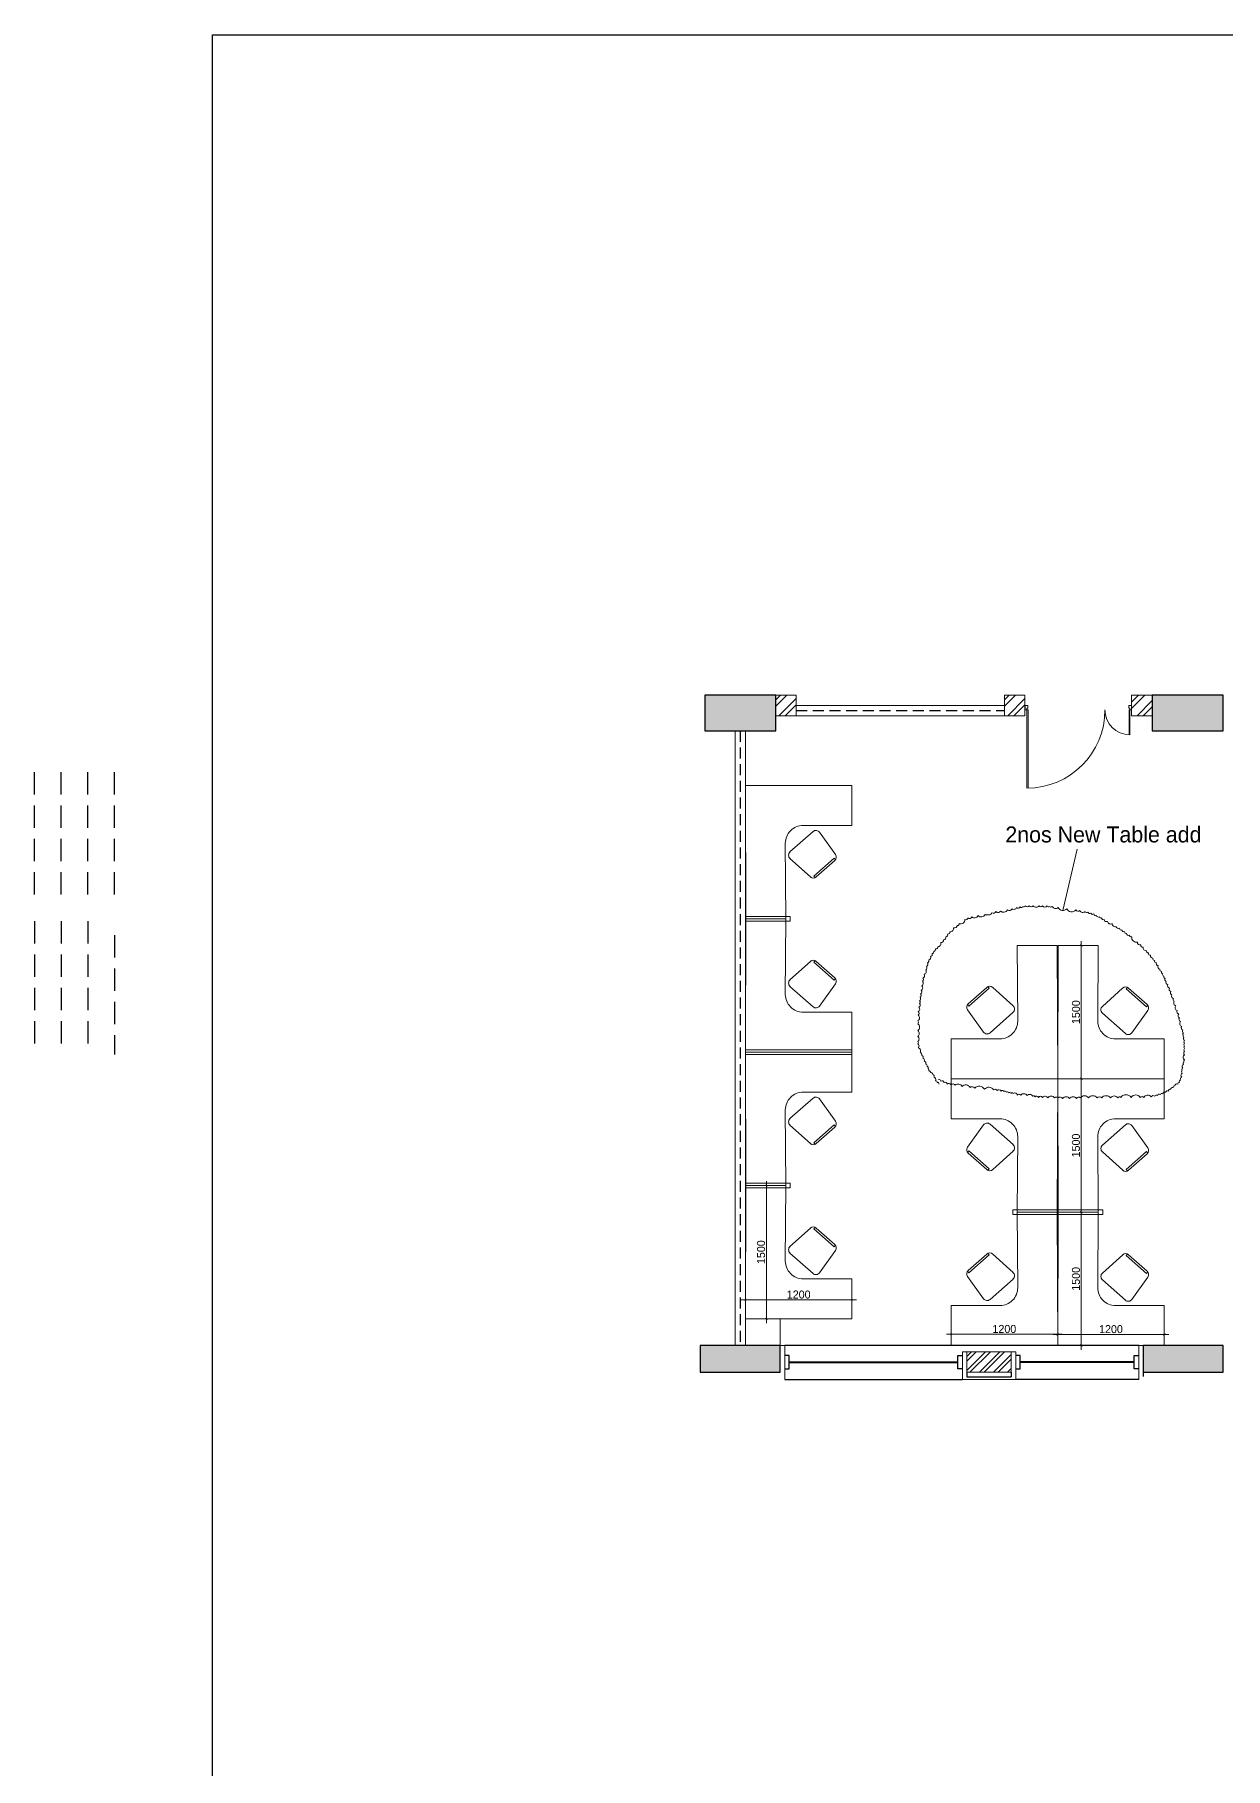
# Model space of a CAD drawing. Header units: millimetres. Extents: x -276609 to 1081398, y -453808 to 472098.
# Drawn here: x 84161 to 97562, y 239722 to 259224 of the extents above; entities that cross this region are included whole.
import ezdxf

# ---------------------------------------------------------------- set-up
doc = ezdxf.new("R2010")
doc.units = ezdxf.units.MM
doc.header["$MEASUREMENT"] = 0
doc.linetypes.add('DASHED2', pattern=[0.375, 0.25, -0.125])
doc.linetypes.add('HIDDEN', pattern=[0.375, 0.25, -0.125])
for name, color, linetype, lineweight in [('A-Detail Lines', 241, 'Continuous', 25), ('A-Door', 4, 'Continuous', 9), ('A-DTLS-Frame Members', 3, 'Continuous', 25), ('A-Wall Sec', 1, 'Continuous', 20), ('A-WIN', 5, 'Continuous', 25), ('elevation', 4, 'Continuous', 13), ('Fire pipe', 80, 'Continuous', 15), ('P-SANR-FIXT', 6, 'Continuous', 9), ('S-Concrete', 40, 'Continuous', 25), ('ST CLADDING PLAN', 6, 'Continuous', 9)]:
    doc.layers.add(name, color=color, linetype=linetype, lineweight=lineweight)
for name, color, linetype in [('A-Wall Patt', 8, 'Continuous'), ('A-Window', 4, 'Continuous'), ('Dimension', 7, 'Continuous'), ('S-Conc Patt', 9, 'Continuous'), ('text', 252, 'Continuous')]:
    doc.layers.add(name, color=color, linetype=linetype)
doc.layers.add('I-Furniture', color=7, linetype='Continuous', lineweight=20, true_color=0xb35900)
doc.styles.get("Standard").update_dxf_attribs({"font": ''})
doc.styles.get('Standard').set_extended_font_data('Gill Sans MT')
doc.dimstyles.new('IIITD_WD_M @ 50', dxfattribs={"dimscale": 50, "dimtxt": 1.8, "dimasz": 0.5, "dimexe": 0.5, "dimexo": 0.25, "dimgap": 0.3, "dimtad": 1, "dimdec": 0, "dimrnd": 1, "dimzin": 0, "dimdsep": 46, "dimtxsty": 'Standard', "dimblk": 'ARCHTICK', "dimcen": 0.2, "dimdle": 1, "dimclrd": 8, "dimclre": 9, "dimadec": 0, "dimazin": 0, "dimtfac": 1, "dimtdec": 0, "dimtofl": 0, "dimtmove": 0, "dimatfit": 0, "dimfxl": 1, "dimfxlon": 1, "dimtolj": 1, "dimtzin": 0, "dimlwd": -1, "dimlwe": -1, "dimarcsym": 0})
pattern_1 = [(45, (-829915.3, 760789.2), (-106.066017, 106.066017), []), (45, (-829844.59, 760789.2), (-106.066017, 106.066017), [])]

# ---------------------------------------------------------------- blocks, each defined once
blk = doc.blocks.new('ERGEGEWRGREG')
at = {"layer": 'A-Wall Patt'}
h = blk.add_hatch(dxfattribs=at)
h.set_pattern_fill('ANSI32', color=256, scale=300, style=0)
h.set_pattern_definition([(45.000013, (-88074.36, -254660.84), (-79.549531, 79.549495), []), (45.000013, (-88021.32, -254660.84), (-79.549531, 79.549495), [])])
h.paths.add_polyline_path([(925068, -367411), (925068, -367181), (924568, -367181), (924568, -367411)])
at = {"layer": 'A-Detail Lines'}
for p, q in [((924568, -367411, 0), (924568, -367461, 0)), ((925068, -367411, 0), (925068, -367461, 0)), ((924568, -367461, 0), (925068, -367461, 0))]:
    blk.add_line(p, q, dxfattribs=at)
at = {"layer": 'A-Wall Sec', "elevation": 0}
blk.add_lwpolyline([(925068, -367181), (925068, -367411), (924568, -367411), (924568, -367181)], close=True, dxfattribs=at)
blk.add_lwpolyline([(925068, -367181), (925068, -367411), (924568, -367411), (924568, -367181)], close=True, dxfattribs=at)
at = {"layer": 'A-WIN', "color": 2, "lineweight": 40}
blk.add_line((922568, -367296), (924468, -367296, 0), dxfattribs=at)
at = {"layer": 'A-WIN', "color": 2, "lineweight": 40, "elevation": 0}
blk.add_lwpolyline([(926453, -367296), (925168, -367296)], dxfattribs=at)
blk.add_lwpolyline([(926453, -367296), (925168, -367296)], dxfattribs=at)
at = {"layer": 'A-Window'}
for p, q in [((926503, -367111, 0), (922518, -367111)), ((922518, -367491, 0), (924518, -367491, 0))]:
    blk.add_line(p, q, dxfattribs=at)
at = {"layer": 'A-Window', "elevation": 0}
for points in [[(922518, -367371), (922568, -367371), (922568, -367221), (922518, -367221)], [(924518, -367371), (924468, -367371), (924468, -367221), (924518, -367221)], [(925118, -367371), (925168, -367371), (925168, -367221), (925118, -367221)], [(926503, -367371), (926453, -367371), (926453, -367221), (926503, -367221)], [(926503, -367491), (925118, -367491)]]:
    blk.add_lwpolyline(points, dxfattribs=at)
at = {"layer": 'ST CLADDING PLAN'}
for p, q in [((922518, -367111), (922468, -367111)), ((922518, -367111, 0), (922518, -367491, 0)), ((924518, -367181, 0), (924518, -367491, 0)), ((924518, -367181, 0), (924568, -367181, 0)), ((925118, -367181, 0), (925068, -367181, 0)), ((925118, -367181, 0), (925118, -367491, 0)), ((926503, -367111, 0), (926503, -367491, 0)), ((926503, -367111, 0), (926553, -367111, 0)), ((924518, -367491, 0), (925118, -367491, 0))]:
    blk.add_line(p, q, dxfattribs=at)
blk = doc.blocks.new('A$C3CEC27A9')
at = {"layer": 'A-Detail Lines', "lineweight": 18}
for centre, radius, start, end in [((-1181, -51), 880, 270, 0), ((-21, -51), 280, 180, 270)]:
    blk.add_arc(centre, radius, start, end, dxfattribs=at)
at = {"layer": 'A-Door', "lineweight": 18}
for p, q in [((-1181, -51), (-1181, -931)), ((-1181, -51), (-1166, -51)), ((-1166, -51), (-1166, -931)), ((-30, -51), (-30, -331)), ((-30, -51), (-21, -51)), ((-21, -51), (-21, -331))]:
    blk.add_line(p, q, dxfattribs=at)
at = {"layer": 'A-Door'}
for points in [[(-1181, -51), (-1181, -31), (-1171, -31), (-1171, -1), (-1201, -1), (-1201, -51), (-1181, -51)], [(-21, -51), (-21, -31), (-31, -31), (-31, -1), (-1, -1), (-1, -51), (-21, -51)]]:
    blk.add_lwpolyline(points, dxfattribs=at)
blk = doc.blocks.new('A$C6DB55BC6')
at = {"layer": 'I-Furniture'}
for p, q in [((-105, 156), (73, 407)), ((147, 416), (406, 186)), ((-108, 98), (-91, 117)), ((110, -95), (-98, 90)), ((-91, 117), (137, -85)), ((406, 112), (177, -95)), ((137, -85), (120, -104))]:
    blk.add_line(p, q, dxfattribs=at)
for centre, start, end in [((114, 378), 48.3715, 144.6126), ((-65, 127), 144.6126, 228.3715), ((372, 149), 312.1304, 48.3715), ((144, -58), 228.3715, 312.1304)]:
    blk.add_arc(centre, 50, start, end, dxfattribs=at)
blk = doc.blocks.new('_ArchTick')
at = {"color": 0, "linetype": 'ByBlock', "const_width": 0.15}
blk.add_lwpolyline([(-0.5, -0.5), (0.5, 0.5)], dxfattribs=at)
blk = doc.blocks.new('*D614')
at = {"layer": 'P-SANR-FIXT', "color": 8, "transparency": 16777216}
blk.add_line((93410, 244991), (92110, 244991), dxfattribs=at)
at = {"layer": 'P-SANR-FIXT', "color": 9, "transparency": 16777216}
for p, q in [((92160, 244991), (92160, 244966)), ((93360, 244991), (93360, 244966))]:
    blk.add_line(p, q, dxfattribs=at)
at = {"layer": 'P-SANR-FIXT', "color": 8, "transparency": 16777216, "xscale": 25, "yscale": 25, "zscale": 25, "rotation": 180}
blk.add_blockref('_ArchTick', (92160, 244991), dxfattribs=at)
at = {"layer": 'P-SANR-FIXT', "color": 8, "transparency": 16777216, "xscale": 25, "yscale": 25, "zscale": 25}
blk.add_blockref('_ArchTick', (93360, 244991), dxfattribs=at)
at = {"layer": 'P-SANR-FIXT', "color": 0, "transparency": 16777216, "insert": (92760, 245051), "char_height": 90, "attachment_point": 5}
blk.add_mtext('\\A1;1200', dxfattribs=at)
blk = doc.blocks.new('*D615')
at = {"layer": 'P-SANR-FIXT', "color": 8, "transparency": 16777216}
blk.add_line((92397, 244728), (92397, 246328), dxfattribs=at)
at = {"layer": 'P-SANR-FIXT', "color": 9, "transparency": 16777216}
for p, q in [((92368, 246278), (92422, 246278)), ((92368, 244778), (92422, 244778))]:
    blk.add_line(p, q, dxfattribs=at)
at = {"layer": 'P-SANR-FIXT', "color": 8, "transparency": 16777216, "xscale": 25, "yscale": 25, "zscale": 25}
for p, rotation in [((92397, 246278), 90), ((92397, 244778), 270)]:
    blk.add_blockref('_ArchTick', p, dxfattribs=dict(at, rotation=rotation))
at = {"layer": 'P-SANR-FIXT', "color": 0, "transparency": 16777216, "insert": (92337, 245528), "char_height": 90, "attachment_point": 5, "rotation": 90}
blk.add_mtext('\\A1;1500', dxfattribs=at)
blk = doc.blocks.new('*D616')
at = {"layer": 'P-SANR-FIXT', "color": 8, "transparency": 16777216}
blk.add_line((95725, 244604), (94425, 244604), dxfattribs=at)
at = {"layer": 'P-SANR-FIXT', "color": 9, "transparency": 16777216}
for p, q in [((94475, 244491), (94475, 244629)), ((95675, 244491), (95675, 244629))]:
    blk.add_line(p, q, dxfattribs=at)
at = {"layer": 'P-SANR-FIXT', "color": 8, "transparency": 16777216, "xscale": 25, "yscale": 25, "zscale": 25, "rotation": 180}
blk.add_blockref('_ArchTick', (94475, 244604), dxfattribs=at)
at = {"layer": 'P-SANR-FIXT', "color": 8, "transparency": 16777216, "xscale": 25, "yscale": 25, "zscale": 25}
blk.add_blockref('_ArchTick', (95675, 244604), dxfattribs=at)
at = {"layer": 'P-SANR-FIXT', "color": 0, "transparency": 16777216, "insert": (95075, 244664), "char_height": 90, "attachment_point": 5}
blk.add_mtext('\\A1;1200', dxfattribs=at)
blk = doc.blocks.new('*D617')
at = {"layer": 'P-SANR-FIXT', "color": 8, "transparency": 16777216}
blk.add_line((95941, 244428), (95941, 246028), dxfattribs=at)
at = {"layer": 'P-SANR-FIXT', "color": 9, "transparency": 16777216}
for p, q in [((95941, 245978), (95966, 245978)), ((95941, 244478), (95966, 244478))]:
    blk.add_line(p, q, dxfattribs=at)
at = {"layer": 'P-SANR-FIXT', "color": 8, "transparency": 16777216, "xscale": 25, "yscale": 25, "zscale": 25}
for p, rotation in [((95941, 245978), 90), ((95941, 244478), 270)]:
    blk.add_blockref('_ArchTick', p, dxfattribs=dict(at, rotation=rotation))
at = {"layer": 'P-SANR-FIXT', "color": 0, "transparency": 16777216, "insert": (95881, 245228), "char_height": 90, "attachment_point": 5, "rotation": 90}
blk.add_mtext('\\A1;1500', dxfattribs=at)
blk = doc.blocks.new('*D618')
at = {"layer": 'P-SANR-FIXT', "color": 8, "transparency": 16777216}
blk.add_line((95625, 244602), (96925, 244602), dxfattribs=at)
at = {"layer": 'P-SANR-FIXT', "color": 9, "transparency": 16777216}
for p, q in [((95675, 244602), (95675, 244577)), ((96875, 244602), (96875, 244577))]:
    blk.add_line(p, q, dxfattribs=at)
at = {"layer": 'P-SANR-FIXT', "color": 8, "transparency": 16777216, "xscale": 25, "yscale": 25, "zscale": 25, "rotation": 180}
blk.add_blockref('_ArchTick', (95675, 244602), dxfattribs=at)
at = {"layer": 'P-SANR-FIXT', "color": 8, "transparency": 16777216, "xscale": 25, "yscale": 25, "zscale": 25}
blk.add_blockref('_ArchTick', (96875, 244602), dxfattribs=at)
at = {"layer": 'P-SANR-FIXT', "color": 0, "transparency": 16777216, "insert": (96275, 244662), "char_height": 90, "attachment_point": 5}
blk.add_mtext('\\A1;1200', dxfattribs=at)
blk = doc.blocks.new('*D619')
at = {"layer": 'P-SANR-FIXT', "color": 9, "transparency": 16777216}
for p, q in [((95688, 247478), (95966, 247478)), ((95694, 245978), (95966, 245978))]:
    blk.add_line(p, q, dxfattribs=at)
at = {"layer": 'P-SANR-FIXT', "color": 8, "transparency": 16777216}
blk.add_line((95941, 245928), (95941, 247528), dxfattribs=at)
at = {"layer": 'P-SANR-FIXT', "color": 8, "transparency": 16777216, "xscale": 25, "yscale": 25, "zscale": 25}
for p, rotation in [((95941, 247478), 90), ((95941, 245978), 270)]:
    blk.add_blockref('_ArchTick', p, dxfattribs=dict(at, rotation=rotation))
at = {"layer": 'P-SANR-FIXT', "color": 0, "transparency": 16777216, "insert": (95881, 246728), "char_height": 90, "attachment_point": 5, "rotation": 90}
blk.add_mtext('\\A1;1500', dxfattribs=at)
blk = doc.blocks.new('*D620')
at = {"layer": 'P-SANR-FIXT', "color": 9, "transparency": 16777216}
for p, q in [((95694, 248978), (95966, 248978)), ((95688, 247478), (95966, 247478))]:
    blk.add_line(p, q, dxfattribs=at)
at = {"layer": 'P-SANR-FIXT', "color": 8, "transparency": 16777216}
blk.add_line((95941, 247428), (95941, 249028), dxfattribs=at)
at = {"layer": 'P-SANR-FIXT', "color": 8, "transparency": 16777216, "xscale": 25, "yscale": 25, "zscale": 25}
for p, rotation in [((95941, 248978), 90), ((95941, 247478), 270)]:
    blk.add_blockref('_ArchTick', p, dxfattribs=dict(at, rotation=rotation))
at = {"layer": 'P-SANR-FIXT', "color": 0, "transparency": 16777216, "insert": (95881, 248228), "char_height": 90, "attachment_point": 5, "rotation": 90}
blk.add_mtext('\\A1;1500', dxfattribs=at)

msp = doc.modelspace()

# ---------------------------------------------------------------- hatches: boundary and pattern name
at = {"layer": 'A-Wall Patt'}
h = msp.add_hatch(dxfattribs=at)
h.set_pattern_fill('ANSI32', color=256, scale=400, style=0)
h.set_pattern_definition(pattern_1)
h.paths.add_polyline_path([(92732.2, 251793.1), (92502.2, 251793.1), (92502.2, 251563.1), (92732.2, 251563.1)])
h = msp.add_hatch(dxfattribs=at)
h.set_pattern_fill('ANSI32', color=256, scale=400, style=0)
h.set_pattern_definition([(45, (-827340.23, 760789.2), (-106.066017, 106.066017), []), (45, (-827269.52, 760789.2), (-106.066017, 106.066017), [])])
h.paths.add_polyline_path([(95307.3, 251793.1), (95077.3, 251793.1), (95077.3, 251563.1), (95307.3, 251563.1)])
h = msp.add_hatch(dxfattribs=at)
h.set_pattern_fill('ANSI32', color=256, scale=400, style=0)
h.set_pattern_definition(pattern_1)
h.paths.add_polyline_path([(96737.3, 251793.1), (96507.3, 251793.1), (96507.3, 251563.1), (96737.3, 251563.1)])
at = {"layer": 'S-Conc Patt'}
for points in [[(91702.2, 251793.1), (91702.2, 251393.1), (92502.2, 251393.1), (92502.2, 251793.1)], [(96737.3, 251793.1), (96737.3, 251393.1), (97537.3, 251393.1), (97537.3, 251793.1)], [(92552.2, 244178.1), (92552.2, 244478.1), (91652.2, 244478.1), (91652.2, 244178.1)], [(97537.3, 244178.1), (97537.3, 244478.1), (96637.3, 244478.1), (96637.3, 244178.1)]]:
    msp.add_hatch(color=256, dxfattribs=at).paths.add_polyline_path(points)

# ---------------------------------------------------------------- linework, layer by layer
at = {"layer": 'A-Detail Lines', "linetype": 'DASHED2', "ltscale": 1000}
for p, q in [((84160.7, 249552), (84160.7, 251052)), ((84460.7, 249552), (84460.7, 251052)), ((84760.7, 249552), (84760.7, 251052)), ((85060.7, 249552), (85060.7, 251052)), ((84160.7, 249252), (84160.7, 247752)), ((84460.7, 249252), (84460.7, 247752)), ((84760.7, 249252), (84760.7, 247752)), ((85060.7, 249094.5), (85060.7, 247752))]:
    msp.add_line(p, q, dxfattribs=at)
at = {"layer": 'A-Wall Patt'}
msp.add_line((96637.3, 244178.1), (96637.3, 244128, 0), dxfattribs=at)
at = {"layer": 'A-Wall Sec'}
for p, q in [((92044.7, 251393.1, 0), (92044.7, 244478.1, 0)), ((92159.7, 251393.1, 0), (92159.7, 244478.1, 0))]:
    msp.add_line(p, q, dxfattribs=at)
for points in [[(92732.2, 251563.1), (92502.2, 251563.1), (92502.2, 251793.1), (92732.2, 251793.1)], [(95307.3, 251563.1), (95077.3, 251563.1), (95077.3, 251793.1), (95307.3, 251793.1)]]:
    msp.add_lwpolyline(points, close=True, dxfattribs=at)
at = {"layer": 'A-Wall Sec', "elevation": 0}
msp.add_lwpolyline([(96737.3, 251563.1), (96507.3, 251563.1), (96507.3, 251793.1), (96737.3, 251793.1), (96737.3, 251563.1)], dxfattribs=at)
at = {"layer": 'A-Wall Sec'}
msp.add_lwpolyline([(92732.2, 251563.1), (92732.2, 251563.1), (95077.3, 251563.1), (95077.3, 251678.1), (92732.2, 251678.1)], dxfattribs=at)
at = {"layer": 'A-Window', "linetype": 'HIDDEN', "ltscale": 500}
for p, q in [((92732.2, 251620.6), (95077.3, 251620.6)), ((92102.2, 251393.1, 0), (92102.2, 244478.1, 0))]:
    msp.add_line(p, q, dxfattribs=at)
at = {"layer": 'Dimension'}
msp.add_lwpolyline([(86164.2, 199823.7), (86164.2, 259223.7), (170164.2, 259223.7), (170164.2, 199823.7)], close=True, dxfattribs=at)
at = {"layer": 'elevation', "elevation": 0}
for points in [[(92166, 249253), (92666, 249253), (92666, 249303), (92166, 249303)], [(92159.7, 247753), (93359.7, 247753), (93359.7, 247803), (92159.7, 247803)], [(92166, 246253.1), (92666, 246253.1), (92666, 246303.1), (92166, 246303.1)], [(95668.9, 246003.1), (95168.9, 246003.1), (95168.9, 245953.1), (95668.9, 245953.1)], [(95681.5, 245953.1), (96181.5, 245953.1), (96181.5, 246003.1), (95681.5, 246003.1)]]:
    msp.add_lwpolyline(points, close=True, dxfattribs=at)
at = {"layer": 'Fire pipe', "elevation": 0}
msp.add_lwpolyline([(92159.7, 244778.2), (92159.7, 244478.2), (92552.2, 244478.2), (92552.2, 244778.1), (92159.7, 244778.1)], dxfattribs=at)
at = {"layer": 'I-Furniture', "color": 1}
for p, q in [((94877.2, 248507.1, 0), (94668.9, 248322, 0)), ((94676, 248294.3, 0), (94903.8, 248496.8, 0)), ((94903.8, 248496.8, 0), (94887, 248515.8, 0)), ((95172.5, 248300, 0), (94944, 248506.8, 0)), ((96177.9, 248292.2, 0), (96406.5, 248499, 0)), ((96446.6, 248489, 0), (96463.5, 248508, 0)), ((96674.5, 248286.5, 0), (96446.6, 248489, 0)), ((96473.3, 248499.3, 0), (96681.6, 248314.2, 0)), ((94659.1, 248313.3, 0), (94676, 248294.3, 0)), ((96691.3, 248305.5, 0), (96674.5, 248286.5, 0)), ((94661.4, 248255.6, 0), (94839.9, 248004.4, 0)), ((94913.8, 247995.9, 0), (95172.2, 248225.6, 0)), ((96436.6, 247988.2, 0), (96178.3, 248217.8, 0)), ((96689.1, 248247.9, 0), (96510.6, 247996.6, 0))]:
    msp.add_line(p, q, dxfattribs=at)
at = {"layer": 'I-Furniture', "elevation": 0}
for points in [[(92159.7, 250177.9), (92159.7, 250777.9), (93359.7, 250777.9), (93359.7, 250327.9), (92809.7, 250327.9, 0.4142136), (92609.7, 250127.9), (92616, 249278), (92166, 249278), (92159.7, 250777.9), (92159.7, 250777.9)], [(92159.7, 248378), (92159.7, 247778), (93359.7, 247778), (93359.7, 248228), (92809.7, 248228, -0.4142136), (92609.7, 248428), (92616, 249278), (92166, 249278), (92159.7, 247778), (92159.7, 247778)], [(92159.7, 247178), (92159.7, 247778), (93359.7, 247778), (93359.7, 247328), (92809.7, 247328, 0.4142136), (92609.7, 247128), (92616, 246278.1), (92166, 246278.1), (92159.7, 247778), (92159.7, 247778)], [(95675.2, 246878), (95675.2, 247478), (94475.2, 247478), (94475.2, 247028), (95025.2, 247028, -0.4142136), (95225.2, 246828), (95218.9, 245978.1), (95668.9, 245978.1), (95675.2, 247478), (95675.2, 247478)], [(95675.2, 246878), (95675.2, 247478), (96875.2, 247478), (96875.2, 247028), (96325.2, 247028, 0.4142136), (96125.2, 246828), (96131.5, 245978.1), (95681.5, 245978.1), (95675.2, 247478), (95675.2, 247478)], [(92159.7, 245378.2), (92159.7, 244778.2), (93359.7, 244778.2), (93359.7, 245228.2), (92809.7, 245228.2, -0.4142136), (92609.7, 245428.2), (92616, 246278.1), (92166, 246278.1), (92159.7, 244778.2), (92159.7, 244778.2)], [(95675.2, 245078.1), (95675.2, 244478.1), (94475.2, 244478.1), (94475.2, 244928.1), (95025.2, 244928.1, 0.4142136), (95225.2, 245128.1), (95218.9, 245978.1), (95668.9, 245978.1), (95675.2, 244478.1), (95675.2, 244478.1)], [(95675.2, 245078.1), (95675.2, 244478.1), (96875.2, 244478.1), (96875.2, 244928.1), (96325.2, 244928.1, -0.4142136), (96125.2, 245128.1), (96131.5, 245978.1), (95681.5, 245978.1), (95675.2, 244478.1), (95675.2, 244478.1)]]:
    msp.add_lwpolyline(points, format="xyb", dxfattribs=at)
at = {"layer": 'I-Furniture', "color": 1, "elevation": 0}
for points in [[(95675.2, 248078), (95675.2, 247478), (94475.2, 247478), (94475.2, 247928), (95025.2, 247928, 0.4142136), (95225.2, 248128), (95218.9, 248977.9), (95668.9, 248977.9), (95675.2, 247478), (95675.2, 247478)], [(95675.2, 248078), (95675.2, 247478), (96875.2, 247478), (96875.2, 247928), (96325.2, 247928, -0.4142136), (96125.2, 248128), (96131.5, 248977.9), (95681.5, 248977.9), (95675.2, 247478), (95675.2, 247478)]]:
    msp.add_lwpolyline(points, format="xyb", dxfattribs=at)
at = {"layer": 'I-Furniture', "color": 1}
for centre, start, end in [((94910.4, 248469.7, 0), 47.86961, 131.6285), ((96440.1, 248461.9, 0), 48.3715, 132.13039), ((94702.1, 248284.6, 0), 131.6285, 215.38739), ((95139, 248262.9, 0), 311.6285, 47.86961), ((96211.5, 248255.2, 0), 132.13039, 228.3715), ((96648.3, 248276.8, 0), 324.61261, 48.3715), ((94880.6, 248033.3, 0), 215.38739, 311.6285), ((96469.9, 248025.5, 0), 228.3715, 324.61261)]:
    msp.add_arc(centre, 50, start, end, dxfattribs=at)
at = {"layer": 'P-SANR-FIXT'}
msp.add_line((95732.5, 249372.4, 0), (95894.8, 250062.6), dxfattribs=at)
at = {"layer": 'P-SANR-FIXT', "elevation": 0}
msp.add_lwpolyline([(94333.1, 247470.1, -0.5205671), (94359, 247450.7, -0.5205671), (94359, 247450.7, -0.5205671), (94397.8, 247437.8, -0.5205671), (94397.8, 247437.8, -0.5205671), (94430.2, 247418.4, -0.5205671), (94430.2, 247418.4, -0.5205671), (94475.5, 247411.9, -0.5205671), (94475.5, 247411.9, -0.5205671), (94520.8, 247405.4, -0.5205671), (94520.8, 247405.4, -0.5205671), (94598.5, 247392.5, -0.5205671), (94598.5, 247392.5, -0.5205671), (94689.1, 247379.6, -0.5205671), (94689.1, 247379.6, -0.5205671), (94740.9, 247373.1, -0.5205671), (94740.9, 247373.1, -0.5205671), (94850.9, 247360.1, -0.5205671), (94850.9, 247360.1, -0.5205671), (94954.5, 247353.7, -0.5205671), (94954.5, 247353.7, -0.5205671), (94993.3, 247347.2, -0.5205671), (94993.3, 247347.2, -0.5205671), (95038.6, 247340.7, -0.5205671), (95038.6, 247340.7, -0.5205671), (95071, 247334.3, -0.5205671), (95071, 247334.3, -0.5205671), (95096.9, 247327.8, -0.5205671), (95096.9, 247327.8, -0.5205671), (95122.8, 247321.3, -0.5205671), (95122.8, 247321.3, -0.5205671), (95148.7, 247314.9, -0.5205671), (95148.7, 247314.9, -0.5205671), (95174.5, 247314.9, -0.5205671), (95174.5, 247314.9, -0.5205671), (95219.9, 247295.4, -0.5205671), (95219.9, 247295.4, -0.5205671), (95258.7, 247295.4, -0.5205671), (95258.7, 247295.4, -0.5205671), (95329.9, 247289, -0.5205671), (95329.9, 247289, -0.5205671), (95394.6, 247282.5, -0.5205671), (95394.6, 247282.5, -0.5205671), (95420.5, 247276, -0.5205671), (95420.5, 247276, -0.5205671), (95459.3, 247269.6, -0.5205671), (95459.3, 247269.6, -0.5205671), (95504.6, 247269.6, -0.5205671), (95504.6, 247269.6, -0.5205671), (95562.9, 247263.1, -0.5205671), (95562.9, 247263.1, -0.5205671), (95640.6, 247263.1, -0.5205671), (95640.6, 247263.1, -0.5205671), (95679.4, 247263.1, -0.5205671), (95679.4, 247263.1, -0.5205671), (95731.2, 247256.6, -0.5205671), (95731.2, 247256.6, -0.5205671), (95808.9, 247256.6, -0.5205671), (95808.9, 247256.6, -0.5205671), (95886.5, 247256.6, -0.5205671), (95886.5, 247256.6, -0.5205671), (95931.8, 247263.1, -0.5205671), (95931.8, 247263.1, -0.5205671), (96022.4, 247263.1, -0.5205671), (96022.4, 247263.1, -0.5205671), (96119.5, 247263.1, -0.5205671), (96119.5, 247263.1, -0.5205671), (96171.3, 247263.1, -0.5205671), (96171.3, 247263.1, -0.5205671), (96268.4, 247263.1, -0.5205671), (96268.4, 247263.1, -0.5205671), (96352.5, 247263.1, -0.5205671), (96352.5, 247263.1, -0.5205671), (96384.9, 247269.6, -0.5205671), (96384.9, 247269.6, -0.5205671), (96501.4, 247269.6, -0.5205671), (96501.4, 247269.6, -0.5205671), (96605, 247269.6, -0.5205671), (96605, 247269.6, -0.5205671), (96643.8, 247269.6, -0.5205671), (96643.8, 247269.6, -0.5205671), (96727.9, 247276, -0.5205671), (96727.9, 247276, -0.5205671), (96766.8, 247282.5, -0.5205671), (96766.8, 247282.5, -0.5205671), (96799.1, 247289, -0.5205671), (96799.1, 247289, -0.5205671), (96831.5, 247301.9, -0.5205671), (96831.5, 247301.9, -0.5205671), (96857.4, 247308.4, -0.5205671), (96857.4, 247308.4, -0.5205671), (96889.8, 247327.8, -0.5205671), (96889.8, 247327.8, -0.5205671), (96922.1, 247340.7, -0.5205671), (96922.1, 247340.7, -0.5205671), (96948, 247360.1, -0.5205671), (96948, 247360.1, -0.5205671), (96973.9, 247379.6, -0.5205671), (96973.9, 247379.6, -0.5205671), (96993.3, 247399, -0.5205671), (96993.3, 247399, -0.5205671), (97025.7, 247418.4, -0.5205671), (97025.7, 247418.4, -0.5205671), (97045.1, 247437.8, -0.5205671), (97045.1, 247437.8, -0.5205671), (97058, 247463.7, -0.5205671), (97058, 247463.7, -0.5205671), (97071, 247496, -0.5205671), (97071, 247496, -0.5205671), (97077.5, 247541.3, -0.5205671), (97077.5, 247541.3, -0.5205671), (97077.5, 247573.7, -0.5205671), (97077.5, 247573.7, -0.5205671), (97083.9, 247599.5, -0.5205671), (97083.9, 247599.5, -0.5205671), (97090.4, 247638.4, -0.5205671), (97090.4, 247638.4, -0.5205671), (97096.9, 247664.2, -0.5205671), (97096.9, 247664.2, -0.5205671), (97103.4, 247690.1, -0.5205671), (97103.4, 247690.1, -0.5205671), (97103.4, 247748.4, -0.5205671), (97103.4, 247748.4, -0.5205671), (97103.4, 247787.2, -0.5205671), (97103.4, 247787.2, -0.5205671), (97103.4, 247819.5, -0.5205671), (97103.4, 247819.5, -0.5205671), (97103.4, 247845.4, -0.5205671), (97103.4, 247845.4, -0.5205671), (97103.4, 247877.8, -0.5205671), (97103.4, 247877.8, -0.5205671), (97103.4, 247910.1, -0.5205671), (97103.4, 247910.1, -0.5205671), (97096.9, 247942.5, -0.5205671), (97096.9, 247942.5, -0.5205671), (97090.4, 247968.3, -0.5205671), (97090.4, 247968.3, -0.5205671), (97090.4, 247994.2, -0.5205671), (97090.4, 247994.2, -0.5205671), (97083.9, 248026.6, -0.5205671), (97083.9, 248026.6, -0.5205671), (97071, 248065.4, -0.5205671), (97071, 248065.4, -0.5205671), (97058, 248123.6, -0.5205671), (97058, 248123.6, -0.5205671), (97045.1, 248162.4, -0.5205671), (97045.1, 248162.4, -0.5205671), (97038.6, 248207.7, -0.5205671), (97038.6, 248207.7, -0.5205671), (97019.2, 248246.6, -0.5205671), (97019.2, 248246.6, -0.5205671), (97006.3, 248298.3, -0.5205671), (97006.3, 248298.3, -0.5205671), (96986.8, 248350.1, -0.5205671), (96986.8, 248350.1, -0.5205671), (96980.4, 248382.4, -0.5205671), (96980.4, 248382.4, -0.5205671), (96961, 248421.3, -0.5205671), (96961, 248421.3, -0.5205671), (96948, 248460.1, -0.5205671), (96948, 248460.1, -0.5205671), (96935.1, 248498.9, -0.5205671), (96935.1, 248498.9, -0.5205671), (96915.6, 248537.7, -0.5205671), (96915.6, 248537.7, -0.5205671), (96896.2, 248576.5, -0.5205671), (96896.2, 248576.5, -0.5205671), (96883.3, 248608.9, -0.5205671), (96883.3, 248608.9, -0.5205671), (96870.3, 248634.8, -0.5205671), (96870.3, 248634.8, -0.5205671), (96857.4, 248660.6, -0.5205671), (96857.4, 248660.6, -0.5205671), (96844.5, 248686.5, -0.5205671), (96844.5, 248686.5, -0.5205671), (96825, 248712.4, -0.5205671), (96825, 248712.4, -0.5205671), (96805.6, 248751.2, -0.5205671), (96805.6, 248751.2, -0.5205671), (96786.2, 248783.6, -0.5205671), (96786.2, 248783.6, -0.5205671), (96766.8, 248809.5, -0.5205671), (96766.8, 248809.5, -0.5205671), (96747.4, 248835.3, -0.5205671), (96747.4, 248835.3, -0.5205671), (96721.5, 248867.7, -0.5205671), (96721.5, 248867.7, -0.5205671), (96695.6, 248893.6, -0.5205671), (96695.6, 248893.6, -0.5205671), (96676.2, 248919.5, -0.5205671), (96676.2, 248919.5, -0.5205671), (96637.3, 248958.3, -0.5205671), (96637.3, 248958.3, -0.5205671), (96611.4, 248984.2, -0.5205671), (96611.4, 248984.2, -0.5205671), (96572.6, 249016.5, -0.5205671), (96572.6, 249016.5, -0.5205671), (96507.9, 249074.7, -0.5205671), (96507.9, 249074.7, -0.5205671), (96482, 249094.1, -0.5205671), (96482, 249094.1, -0.5205671), (96449.6, 249113.6, -0.5205671), (96449.6, 249113.6, -0.5205671), (96430.2, 249133, -0.5205671), (96430.2, 249133, -0.5205671), (96397.9, 249152.4, -0.5205671), (96397.9, 249152.4, -0.5205671), (96372, 249171.8, -0.5205671), (96372, 249171.8, -0.5205671), (96333.1, 249191.2, -0.5205671), (96333.1, 249191.2, -0.5205671), (96287.8, 249223.6, -0.5205671), (96287.8, 249223.6, -0.5205671), (96236, 249249.4, -0.5205671), (96236, 249249.4, -0.5205671), (96197.2, 249268.8, -0.5205671), (96197.2, 249268.8, -0.5205671), (96171.3, 249288.3, -0.5205671), (96171.3, 249288.3, -0.5205671), (96145.4, 249301.2, -0.5205671), (96145.4, 249301.2, -0.5205671), (96113.1, 249314.1, -0.5205671), (96113.1, 249314.1, -0.5205671), (96080.7, 249333.5, -0.5205671), (96080.7, 249333.5, -0.5205671), (96048.3, 249340, -0.5205671), (96048.3, 249340, -0.5205671), (96016, 249353, -0.5205671), (96016, 249353, -0.5205671), (95983.6, 249359.4, -0.5205671), (95983.6, 249359.4, -0.5205671), (95925.4, 249372.4, -0.5205671), (95925.4, 249372.4, -0.5205671), (95880.1, 249378.8, -0.5205671), (95880.1, 249378.8, -0.5205671), (95776.5, 249391.8, -0.5205671), (95776.5, 249391.8, -0.5205671), (95679.4, 249404.7, -0.5205671), (95679.4, 249404.7, -0.5205671), (95614.7, 249417.7, -0.5205671), (95614.7, 249417.7, -0.5205671), (95582.3, 249417.7, -0.5205671), (95582.3, 249417.7, -0.5205671), (95556.4, 249424.1, -0.5205671), (95556.4, 249424.1, -0.5205671), (95504.6, 249424.1, -0.5205671), (95504.6, 249424.1, -0.5205671), (95465.8, 249424.1, -0.5205671), (95465.8, 249424.1, -0.5205671), (95401.1, 249424.1, -0.5205671), (95401.1, 249424.1, -0.5205671), (95355.8, 249424.1, -0.5205671), (95355.8, 249424.1, -0.5205671), (95310.5, 249424.1, -0.5205671), (95310.5, 249424.1, -0.5205671), (95284.6, 249417.7, -0.5205671), (95284.6, 249417.7, -0.5205671), (95252.2, 249411.2, -0.5205671), (95252.2, 249411.2, -0.5205671), (95213.4, 249404.7, -0.5205671), (95213.4, 249404.7, -0.5205671), (95161.6, 249391.8, -0.5205671), (95161.6, 249391.8, -0.5205671), (95109.8, 249378.8, -0.5205671), (95109.8, 249378.8, -0.5205671), (95032.2, 249365.9, -0.5205671), (95032.2, 249365.9, -0.5205671), (94980.4, 249359.4, -0.5205671), (94980.4, 249359.4, -0.5205671), (94935.1, 249346.5, -0.5205671), (94935.1, 249346.5, -0.5205671), (94883.3, 249327.1, -0.5205671), (94883.3, 249327.1, -0.5205671), (94857.4, 249327.1, -0.5205671), (94857.4, 249327.1, -0.5205671), (94779.7, 249314.1, -0.5205671), (94779.7, 249314.1, -0.5205671), (94708.5, 249301.2, -0.5205671), (94708.5, 249301.2, -0.5205671), (94663.2, 249288.3, -0.5205671), (94663.2, 249288.3, -0.5205671), (94630.9, 249268.8, -0.5205671), (94630.9, 249268.8, -0.5205671), (94566.1, 249223.6, -0.5205671), (94566.1, 249223.6, -0.5205671), (94546.7, 249204.1, -0.5205671), (94546.7, 249204.1, -0.5205671), (94501.4, 249178.3, -0.5205671), (94501.4, 249178.3, -0.5205671), (94462.6, 249133, -0.5205671), (94462.6, 249133, -0.5205671), (94436.7, 249107.1, -0.5205671), (94436.7, 249107.1, -0.5205671), (94417.3, 249074.7, -0.5205671), (94417.3, 249074.7, -0.5205671), (94391.4, 249042.4, -0.5205671), (94391.4, 249042.4, -0.5205671), (94359, 249010, -0.5205671), (94359, 249010, -0.5205671), (94326.7, 248964.7, -0.5205671), (94326.7, 248964.7, -0.5205671), (94300.8, 248938.9, -0.5205671), (94300.8, 248938.9, -0.5205671), (94281.3, 248913, -0.5205671), (94281.3, 248913, -0.5205671), (94261.9, 248887.1, -0.5205671), (94261.9, 248887.1, -0.5205671), (94242.5, 248854.8, -0.5205671), (94242.5, 248854.8, -0.5205671), (94223.1, 248815.9, -0.5205671), (94223.1, 248815.9, -0.5205671), (94210.1, 248783.6, -0.5205671), (94210.1, 248783.6, -0.5205671), (94197.2, 248744.8, -0.5205671), (94197.2, 248744.8, -0.5205671), (94190.7, 248705.9, -0.5205671), (94190.7, 248705.9, -0.5205671), (94171.3, 248654.2, -0.5205671), (94171.3, 248654.2, -0.5205671), (94158.4, 248608.9, -0.5205671), (94158.4, 248608.9, -0.5205671), (94151.9, 248576.5, -0.5205671), (94151.9, 248576.5, -0.5205671), (94145.4, 248524.8, -0.5205671), (94145.4, 248524.8, -0.5205671), (94138.9, 248473, -0.5205671), (94138.9, 248473, -0.5205671), (94132.5, 248434.2, -0.5205671), (94132.5, 248434.2, -0.5205671), (94126, 248395.4, -0.5205671), (94126, 248395.4, -0.5205671), (94119.5, 248356.6, -0.5205671), (94119.5, 248356.6, -0.5205671), (94119.5, 248324.2, -0.5205671), (94119.5, 248324.2, -0.5205671), (94113.1, 248285.4, -0.5205671), (94113.1, 248285.4, -0.5205671), (94106.6, 248233.6, -0.5205671), (94106.6, 248233.6, -0.5205671), (94106.6, 248194.8, -0.5205671), (94106.6, 248194.8, -0.5205671), (94100.1, 248130.1, -0.5205671), (94100.1, 248130.1, -0.5205671), (94100.1, 248097.7, -0.5205671), (94100.1, 248097.7, -0.5205671), (94100.1, 248020.1, -0.5205671), (94100.1, 248020.1, -0.5205671), (94100.1, 247955.4, -0.5205671), (94100.1, 247955.4, -0.5205671), (94100.1, 247897.2, -0.5205671), (94100.1, 247897.2, -0.5205671), (94100.1, 247871.3, -0.5205671), (94100.1, 247871.3, -0.5205671), (94106.6, 247826, -0.5205671), (94106.6, 247826, -0.5205671), (94126, 247774.2, -0.5205671), (94126, 247774.2, -0.5205671), (94145.4, 247741.9, -0.5205671), (94145.4, 247741.9, -0.5205671), (94158.4, 247709.5, -0.5205671), (94158.4, 247709.5, -0.5205671), (94171.3, 247677.2, -0.5205671), (94171.3, 247677.2, -0.5205671), (94190.7, 247644.8, -0.5205671), (94190.7, 247644.8, -0.5205671), (94203.7, 247619, -0.5205671), (94203.7, 247619, -0.5205671), (94216.6, 247593.1, -0.5205671), (94216.6, 247593.1, -0.5205671), (94223.1, 247567.2, -0.5205671), (94223.1, 247567.2, -0.5205671), (94242.5, 247547.8, -0.5205671), (94242.5, 247547.8, -0.5205671), (94268.4, 247528.4, -0.5205671), (94268.4, 247528.4, -0.5205671), (94281.3, 247496, -0.5205671), (94281.3, 247496, -0.5205671), (94300.8, 247457.2, -0.5205671), (94300.8, 247457.2, -0.5205671), (94320.2, 247437.8, -0.5205671), (94320.2, 247437.8, -0.5205671), (94339.6, 247418.4, -0.5205671), (94339.6, 247418.4)], format="xyb", dxfattribs=at)
at = {"layer": 'S-Concrete'}
for points in [[(91702.2, 251793.1), (91702.2, 251393.1), (92502.2, 251393.1), (92502.2, 251793.1)], [(91652.2, 244478.1), (91652.2, 244178.1), (92552.2, 244178.1), (92552.2, 244478.1)], [(96637.3, 244478.1), (96637.3, 244178.1), (97537.3, 244178.1), (97537.3, 244478.1)]]:
    msp.add_lwpolyline(points, close=True, dxfattribs=at)
at = {"layer": 'S-Concrete', "elevation": 0}
msp.add_lwpolyline([(96737.3, 251793.1), (96737.3, 251393.1), (97537.3, 251393.1), (97537.3, 251793.1)], close=True, dxfattribs=at)

# ---------------------------------------------------------------- block references
at = {"layer": 'A-Door'}
for name, p in [('A$C3CEC27A9', (96508.5, 251678.8)), ('ERGEGEWRGREG', (-829915.3, 611588.7))]:
    msp.add_blockref(name, p, dxfattribs=at)
at = {"layer": 'A-DTLS-Frame Members', "xscale": -1}
for p in [(93068.3, 249844.2, 0), (93068.3, 246844.3, 0), (96583.8, 246544.3, 0)]:
    msp.add_blockref('A$C6DB55BC6', p, dxfattribs=at)
at = {"layer": 'A-DTLS-Frame Members', "rotation": 180}
for p in [(93068.3, 248704, 0), (93068.3, 245704.1, 0), (96583.8, 245404.1, 0)]:
    msp.add_blockref('A$C6DB55BC6', p, dxfattribs=at)
at = {"layer": 'A-DTLS-Frame Members'}
msp.add_blockref('A$C6DB55BC6', (94766.7, 246552, 0), dxfattribs=at)
at = {"layer": 'A-DTLS-Frame Members', "xscale": -1, "rotation": 180}
msp.add_blockref('A$C6DB55BC6', (94766.7, 245411.9, 0), dxfattribs=at)

# ---------------------------------------------------------------- texts
at = {"layer": 'text', "insert": (96189.8, 250225.7), "char_height": 180, "attachment_point": 5, "line_spacing_factor": 0.938532}
msp.add_mtext('2nos New Table add ', dxfattribs=at)

# ---------------------------------------------------------------- dimensions: what is measured, and where the dimension line sits
at = {"layer": 'P-SANR-FIXT'}
for base, p1, p2, picture, middle in [((95941.2, 248977.9), (95675.2, 247478, 0), (95681.5, 248977.9, 0), '*D620', (95881.2, 248228)), ((95941.2, 247478), (95681.5, 245978.1, 0), (95675.2, 247478, 0), '*D619', (95881.2, 246728)), ((92396.7, 246278.1), (92356, 244778.1, 0), (92356, 246278.1, 0), '*D615', (92336.7, 245528.1)), ((95941.2, 245978.1, 0), (95931.5, 244478.1, 0), (95931.5, 245978.1, 0), '*D617', (95881.2, 245228.1, 0))]:
    dim = msp.add_linear_dim(base=base, p1=p1, p2=p2, angle=90, dimstyle='IIITD_WD_M @ 50', override={"dimfxl": 100, "dimfxlon": 1, "dimarcsym": 1}, dxfattribs=at)
    dim.commit()
    dim.dimension.update_dxf_attribs({"geometry": picture, "text_midpoint": middle})
for base, p1, p2, picture, middle in [((92159.7, 244990.5), (93359.7, 245003.2, 0), (92159.7, 245003.2, 0), '*D614', (92759.7, 245050.5)), ((94475.2, 244603.9, 0), (95675.2, 244478.1, 0), (94475.2, 244478.1, 0), '*D616', (95075.2, 244663.9, 0))]:
    dim = msp.add_linear_dim(base=base, p1=p1, p2=p2, dimstyle='IIITD_WD_M @ 50', override={"dimfxl": 100, "dimfxlon": 1, "dimarcsym": 1}, dxfattribs=at)
    dim.commit()
    dim.dimension.update_dxf_attribs({"geometry": picture, "text_midpoint": middle})
dim = msp.add_linear_dim(base=(96875.2, 244602.2, 0), p1=(95674.7, 244603.4, 0), p2=(96875.2, 244603.4, 0), text='1200', dimstyle='IIITD_WD_M @ 50', override={"dimfxl": 100, "dimfxlon": 1, "dimarcsym": 1}, dxfattribs=at)
dim.commit()
dim.dimension.update_dxf_attribs({"geometry": '*D618', "text_midpoint": (96275, 244662.2, 0)})

doc.saveas('drawing.dxf')
